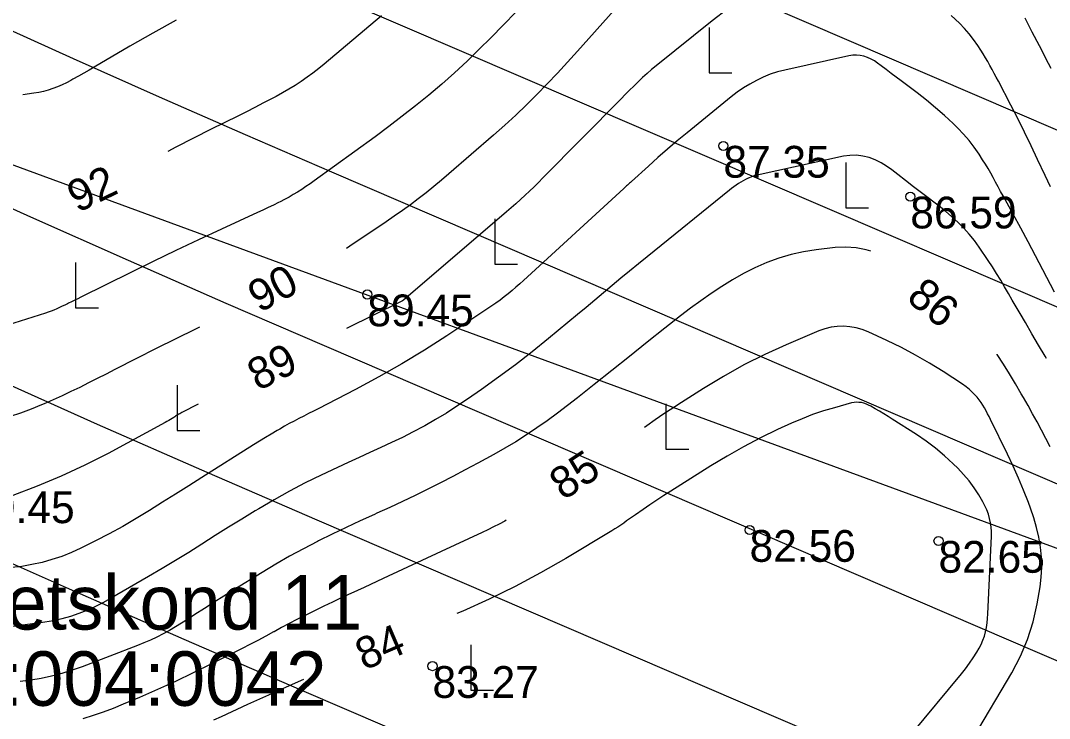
# Model space of a CAD drawing. Extents: x 672122 to 672963, y 6494983 to 6496223.
# Drawn here: x 672430.67 to 672476, y 6495869.07 to 6495899.83 of the extents above; entities that cross this region are included whole.
import ezdxf

# ---------------------------------------------------------------- set-up
doc = ezdxf.new("R2010")
doc.units = 0
for name, color, linetype in [('Default', 7, 'Continuous'), ('HALJASTUS', 7, 'Continuous'), ('HORISONTAAL', 7, 'Continuous'), ('KORGUS', 7, 'Continuous'), ('LAMAM', 7, 'Continuous'), ('PIIR', 7, 'Continuous'), ('PLOKK', 7, 'Continuous')]:
    doc.layers.add(name, color=color, linetype=linetype)

# ---------------------------------------------------------------- blocks, each defined once
blk = doc.blocks.new('RAIESM')
at = {"layer": 'Default'}
for points in [[(0, 2), (0, 0)], [(0, 0), (1, 0)]]:
    blk.add_lwpolyline(points, dxfattribs=at)

msp = doc.modelspace()

# ---------------------------------------------------------------- linework, layer by layer
at = {"layer": 'HORISONTAAL'}
for points in [[(672461.834, 6495900.349), (672461.137, 6495899.822), (672458.677, 6495897.835), (672458.472, 6495897.665), (672458.271, 6495897.491), (672458.074, 6495897.311), (672457.881, 6495897.127), (672457.691, 6495896.94), (672457.502, 6495896.752), (672457.313, 6495896.564), (672457.125, 6495896.375), (672453.684, 6495892.89), (672453.491, 6495892.696), (672453.296, 6495892.504), (672453.099, 6495892.314), (672452.9, 6495892.126), (672452.699, 6495891.94), (672452.496, 6495891.756), (672452.291, 6495891.575), (672452.084, 6495891.396), (672447.539, 6495887.5), (672447.5, 6495887.472), (672447.443, 6495887.443), (672445.035, 6495886.253)], [(672456.818, 6495900.287), (672455.209, 6495898.478), (672454.77, 6495897.992), (672454.327, 6495897.512), (672453.876, 6495897.038), (672453.42, 6495896.569), (672452.955, 6495896.109), (672452.483, 6495895.657), (672452.001, 6495895.215), (672451.512, 6495894.781), (672449.54, 6495893.071), (672449.209, 6495892.789)], [(672452.488, 6495900.196), (672451.941, 6495899.632), (672451.39, 6495899.073), (672450.877, 6495898.561), (672450.34, 6495898.039), (672449.792, 6495897.527), (672449.23, 6495897.031), (672448.658, 6495896.545), (672448.075, 6495896.073), (672447.486, 6495895.608), (672446.889, 6495895.155), (672446.286, 6495894.708), (672443.603, 6495892.759), (672443.423, 6495892.631), (672443.242, 6495892.506), (672443.059, 6495892.386), (672442.873, 6495892.267), (672442.685, 6495892.154), (672442.495, 6495892.044), (672442.301, 6495891.94), (672442.106, 6495891.839), (672442.039, 6495891.806), (672441.807, 6495891.693), (672441.575, 6495891.581), (672441.343, 6495891.471), (672441.109, 6495891.363), (672439.513, 6495890.633), (672438.509, 6495890.168), (672437.508, 6495889.697), (672436.512, 6495889.215), (672435.519, 6495888.727), (672433.328, 6495887.637), (672433.19, 6495887.569), (672433.052, 6495887.501), (672432.914, 6495887.433), (672432.776, 6495887.365), (672432.739, 6495887.347), (672432.619, 6495887.289), (672432.499, 6495887.233), (672432.378, 6495887.177), (672432.257, 6495887.122), (672432.135, 6495887.07), (672432.011, 6495887.021), (672431.886, 6495886.976), (672431.76, 6495886.934), (672428.396, 6495885.879)], [(672437.519, 6495899.85), (672436.493, 6495899.278), (672435.475, 6495898.693), (672433.916, 6495897.775), (672433.682, 6495897.638), (672433.447, 6495897.504), (672433.212, 6495897.371), (672432.975, 6495897.24), (672432.881, 6495897.189), (672432.688, 6495897.089), (672432.493, 6495896.996), (672432.294, 6495896.911), (672432.092, 6495896.832), (672431.887, 6495896.765), (672431.679, 6495896.706), (672431.468, 6495896.66), (672431.255, 6495896.622), (672430.771, 6495896.552)], [(672446.57, 6495900.033), (672444.05, 6495897.912), (672443.802, 6495897.71), (672443.55, 6495897.513), (672443.292, 6495897.325), (672443.03, 6495897.142), (672442.762, 6495896.968), (672442.491, 6495896.799), (672442.214, 6495896.64), (672441.933, 6495896.487), (672441.749, 6495896.391), (672441.373, 6495896.195), (672440.996, 6495896.001), (672440.618, 6495895.81), (672440.239, 6495895.62), (672439.071, 6495895.038), (672438.288, 6495894.642), (672437.508, 6495894.24), (672437.157, 6495894.054)], [(672476.045, 6495892.501), (672475.929, 6495892.747), (672475.813, 6495892.994), (672475.48, 6495893.709), (672475.195, 6495894.311), (672474.904, 6495894.911), (672474.605, 6495895.506), (672474.301, 6495896.1), (672473.753, 6495897.15), (672473.661, 6495897.325), (672473.569, 6495897.499), (672473.476, 6495897.673), (672473.382, 6495897.847), (672473.286, 6495898.019), (672473.187, 6495898.19), (672473.085, 6495898.359), (672472.98, 6495898.526), (672472.847, 6495898.732), (672472.664, 6495898.994), (672472.47, 6495899.246), (672472.258, 6495899.483), (672472.033, 6495899.71), (672471.668, 6495900.053)], [(672476.078, 6495897.717), (672475.966, 6495897.935), (672475.56, 6495898.714), (672475.246, 6495899.322), (672474.936, 6495899.932)], [(672476.223, 6495887.857), (672475.711, 6495888.846), (672475.391, 6495889.46), (672475.068, 6495890.071), (672474.74, 6495890.68), (672474.408, 6495891.288), (672473.962, 6495892.098), (672473.852, 6495892.299), (672473.743, 6495892.501), (672473.634, 6495892.703), (672473.526, 6495892.905), (672473.415, 6495893.106), (672473.302, 6495893.305), (672473.183, 6495893.501), (672473.061, 6495893.695), (672472.905, 6495893.938), (672472.693, 6495894.244), (672472.467, 6495894.539), (672472.222, 6495894.818), (672471.964, 6495895.086), (672471.755, 6495895.288), (672471.377, 6495895.642), (672470.989, 6495895.986), (672470.59, 6495896.315), (672470.182, 6495896.635), (672469.471, 6495897.17), (672469.252, 6495897.335), (672469.033, 6495897.5), (672468.814, 6495897.664), (672468.595, 6495897.829), (672468.431, 6495897.952), (672468.29, 6495898.046), (672468.144, 6495898.13), (672467.989, 6495898.196), (672467.829, 6495898.252), (672467.664, 6495898.286), (672467.499, 6495898.304), (672467.333, 6495898.296), (672467.166, 6495898.272), (672464.342, 6495897.645), (672464.019, 6495897.56), (672463.703, 6495897.459), (672463.396, 6495897.334), (672463.094, 6495897.192), (672462.803, 6495897.029), (672462.519, 6495896.855), (672462.246, 6495896.664), (672461.981, 6495896.461), (672460.039, 6495894.877), (672459.605, 6495894.519), (672459.176, 6495894.155), (672458.753, 6495893.786), (672458.333, 6495893.411), (672457.586, 6495892.734), (672457.543, 6495892.695), (672457.5, 6495892.656), (672457.457, 6495892.617), (672457.414, 6495892.578), (672457.371, 6495892.539), (672457.328, 6495892.5), (672457.285, 6495892.461), (672457.243, 6495892.422), (672452.832, 6495888.376), (672452.665, 6495888.225), (672452.496, 6495888.076), (672452.325, 6495887.93), (672452.152, 6495887.786), (672451.976, 6495887.646), (672451.797, 6495887.509), (672451.614, 6495887.378), (672451.429, 6495887.251), (672449.443, 6495885.935), (672448.462, 6495885.307), (672447.468, 6495884.7), (672446.455, 6495884.126), (672445.43, 6495883.573), (672443.787, 6495882.721), (672443.573, 6495882.611), (672443.359, 6495882.501), (672443.145, 6495882.393), (672442.93, 6495882.284), (672442.716, 6495882.174), (672442.504, 6495882.061), (672442.294, 6495881.944), (672442.085, 6495881.824), (672441.975, 6495881.759), (672441.713, 6495881.604), (672441.453, 6495881.446), (672441.193, 6495881.287), (672440.935, 6495881.125), (672438.655, 6495879.687), (672438.078, 6495879.322), (672437.5, 6495878.958), (672436.922, 6495878.594), (672436.345, 6495878.229), (672435.762, 6495877.874), (672435.173, 6495877.53), (672434.573, 6495877.205), (672433.967, 6495876.892), (672433.318, 6495876.57), (672432.904, 6495876.38), (672432.483, 6495876.21), (672432.051, 6495876.068), (672431.613, 6495875.944), (672431.167, 6495875.849), (672430.719, 6495875.772), (672430.267, 6495875.722)], [(672475.88, 6495884.929), (672475.819, 6495885.033), (672475.526, 6495885.525), (672475.234, 6495886.018), (672474.943, 6495886.512), (672474.709, 6495886.911), (672474.537, 6495887.206), (672474.365, 6495887.501), (672474.195, 6495887.798), (672474.027, 6495888.095), (672473.855, 6495888.391), (672473.678, 6495888.683), (672473.494, 6495888.971), (672473.305, 6495889.255), (672472.911, 6495889.833), (672472.696, 6495890.127), (672472.47, 6495890.41), (672472.225, 6495890.678), (672471.968, 6495890.936), (672471.697, 6495891.181), (672471.422, 6495891.42), (672471.139, 6495891.649), (672470.851, 6495891.873), (672470.724, 6495891.968), (672470.37, 6495892.235), (672470.017, 6495892.504), (672469.666, 6495892.776), (672469.316, 6495893.049), (672469.065, 6495893.247), (672468.829, 6495893.414), (672468.583, 6495893.562), (672468.323, 6495893.683), (672468.054, 6495893.787), (672467.776, 6495893.853), (672467.496, 6495893.89), (672467.214, 6495893.881), (672466.931, 6495893.843), (672463.251, 6495893.047), (672463.122, 6495893.015), (672462.994, 6495892.978), (672462.869, 6495892.934), (672462.745, 6495892.884), (672462.726, 6495892.876), (672462.615, 6495892.824), (672462.506, 6495892.768), (672462.4, 6495892.706), (672462.297, 6495892.639), (672462.196, 6495892.568), (672462.097, 6495892.496), (672461.999, 6495892.422), (672461.903, 6495892.345), (672458.277, 6495889.418), (672457.889, 6495889.103), (672457.504, 6495888.787), (672457.121, 6495888.467), (672456.739, 6495888.146), (672456.358, 6495887.824), (672455.976, 6495887.503), (672455.593, 6495887.183), (672455.209, 6495886.865), (672453.935, 6495885.813), (672453.211, 6495885.23), (672452.477, 6495884.658), (672451.73, 6495884.105), (672450.974, 6495883.564), (672450.357, 6495883.134), (672449.897, 6495882.825), (672449.431, 6495882.526), (672448.956, 6495882.242), (672448.474, 6495881.968), (672448.424, 6495881.941), (672447.959, 6495881.694), (672447.491, 6495881.455), (672447.017, 6495881.227), (672446.539, 6495881.007), (672446.059, 6495880.791), (672445.58, 6495880.572), (672445.103, 6495880.351), (672444.626, 6495880.127), (672443.916, 6495879.791), (672443.214, 6495879.446), (672442.519, 6495879.087), (672441.836, 6495878.706), (672441.16, 6495878.311), (672441, 6495878.214), (672440.412, 6495877.855), (672439.825, 6495877.492), (672439.242, 6495877.126), (672438.66, 6495876.756), (672438.078, 6495876.388), (672437.492, 6495876.025), (672436.901, 6495875.67), (672436.307, 6495875.32), (672434.631, 6495874.348), (672434.29, 6495874.162), (672433.944, 6495873.987), (672433.589, 6495873.831), (672433.229, 6495873.686), (672432.861, 6495873.562), (672432.489, 6495873.456), (672432.111, 6495873.375), (672431.729, 6495873.31), (672427.928, 6495872.803)], [(672449.209, 6495892.789), (672448.874, 6495892.51), (672448.534, 6495892.237), (672448.191, 6495891.968), (672447.843, 6495891.706), (672447.491, 6495891.449), (672447.135, 6495891.199), (672446.775, 6495890.953), (672445.177, 6495889.886), (672445.023, 6495889.785)], [(672468.133, 6495889.662), (672467.932, 6495889.723), (672467.485, 6495889.815), (672467.03, 6495889.84), (672466.568, 6495889.822), (672465.724, 6495889.725), (672465.166, 6495889.637), (672464.616, 6495889.519), (672464.078, 6495889.354), (672463.548, 6495889.159), (672463.024, 6495888.924), (672462.524, 6495888.677), (672462.039, 6495888.403), (672461.563, 6495888.111), (672461.099, 6495887.8), (672460.64, 6495887.479), (672460.191, 6495887.147), (672459.748, 6495886.806), (672459.063, 6495886.264), (672458.282, 6495885.646), (672457.502, 6495885.026), (672456.723, 6495884.405), (672455.945, 6495883.783), (672455.214, 6495883.198), (672454.774, 6495882.854), (672454.33, 6495882.517), (672453.878, 6495882.19), (672453.421, 6495881.87), (672452.956, 6495881.562), (672452.485, 6495881.264), (672452.006, 6495880.98), (672451.521, 6495880.705), (672450.81, 6495880.317), (672450.264, 6495880.023), (672449.716, 6495879.733), (672449.165, 6495879.451), (672448.611, 6495879.172), (672448.054, 6495878.9), (672447.495, 6495878.632), (672446.934, 6495878.37), (672446.37, 6495878.112), (672446.256, 6495878.061), (672445.636, 6495877.777), (672445.018, 6495877.488), (672444.403, 6495877.191), (672443.791, 6495876.89), (672443.756, 6495876.872), (672443.133, 6495876.55), (672442.516, 6495876.216), (672441.908, 6495875.866), (672441.307, 6495875.505), (672440.059, 6495874.731), (672439.629, 6495874.462), (672439.2, 6495874.192), (672438.774, 6495873.918), (672438.348, 6495873.642), (672438.023, 6495873.43), (672437.759, 6495873.262), (672437.493, 6495873.1), (672437.222, 6495872.944), (672436.948, 6495872.794), (672436.67, 6495872.652), (672436.389, 6495872.518), (672436.102, 6495872.394), (672435.813, 6495872.277), (672433.375, 6495871.346), (672432.934, 6495871.191), (672432.489, 6495871.051), (672432.036, 6495870.935), (672431.58, 6495870.835), (672431.118, 6495870.761), (672430.655, 6495870.703)], [(672438.558, 6495886.308), (672438.38, 6495886.222), (672437.507, 6495885.8), (672436.639, 6495885.368), (672435.773, 6495884.931), (672434.816, 6495884.441), (672434.431, 6495884.244), (672434.046, 6495884.049), (672433.66, 6495883.855), (672433.273, 6495883.661), (672432.885, 6495883.472), (672432.495, 6495883.287), (672432.101, 6495883.11), (672431.705, 6495882.937), (672431.59, 6495882.888), (672431.132, 6495882.702), (672430.67, 6495882.528), (672430.202, 6495882.37)], [(672472.659, 6495868.23), (672474.347, 6495871.085), (672474.723, 6495871.808), (672475.043, 6495872.552), (672475.28, 6495873.326), (672475.461, 6495874.12), (672475.589, 6495874.862), (672475.643, 6495875.301), (672475.669, 6495875.74), (672475.653, 6495876.18), (672475.608, 6495876.62), (672475.529, 6495877.056), (672475.432, 6495877.488), (672475.309, 6495877.914), (672475.167, 6495878.334), (672475.074, 6495878.585), (672474.864, 6495879.125), (672474.644, 6495879.659), (672474.407, 6495880.187), (672474.16, 6495880.71), (672473.407, 6495882.242), (672473.343, 6495882.371), (672473.277, 6495882.498), (672473.21, 6495882.625), (672473.142, 6495882.752), (672473.069, 6495882.875), (672472.991, 6495882.995), (672472.906, 6495883.11), (672472.816, 6495883.221), (672472.752, 6495883.296), (672472.62, 6495883.436), (672472.482, 6495883.568), (672472.333, 6495883.687), (672472.176, 6495883.799), (672471.314, 6495884.358), (672470.713, 6495884.73), (672470.103, 6495885.084), (672469.479, 6495885.412), (672468.845, 6495885.723), (672468.014, 6495886.109), (672467.753, 6495886.211), (672467.487, 6495886.29), (672467.213, 6495886.335), (672466.934, 6495886.358), (672466.654, 6495886.345), (672466.379, 6495886.309), (672466.111, 6495886.239), (672465.847, 6495886.146), (672464.404, 6495885.533), (672463.464, 6495885.106), (672462.54, 6495884.648), (672461.64, 6495884.145), (672460.756, 6495883.612), (672459.796, 6495883), (672459.406, 6495882.747), (672459.019, 6495882.49), (672458.636, 6495882.227), (672458.256, 6495881.96), (672458.165, 6495881.895)], [(672476.039, 6495881.039), (672475.847, 6495881.404), (672475.654, 6495881.77), (672475.459, 6495882.134), (672475.262, 6495882.496), (672475.061, 6495882.857), (672474.857, 6495883.216), (672474.764, 6495883.379), (672474.507, 6495883.817), (672474.246, 6495884.251), (672473.977, 6495884.681), (672473.703, 6495885.107), (672473.694, 6495885.122)], [(672469.908, 6495868.361), (672472.123, 6495871.03), (672472.306, 6495871.261), (672472.481, 6495871.498), (672472.645, 6495871.742), (672472.802, 6495871.992), (672472.9, 6495872.158), (672472.993, 6495872.332), (672473.074, 6495872.512), (672473.138, 6495872.698), (672473.19, 6495872.888), (672473.228, 6495873.083), (672473.26, 6495873.279), (672473.281, 6495873.476), (672473.294, 6495873.675), (672473.446, 6495877.102), (672473.446, 6495877.3), (672473.435, 6495877.497), (672473.407, 6495877.693), (672473.368, 6495877.887), (672473.313, 6495878.077), (672473.246, 6495878.262), (672473.163, 6495878.441), (672473.069, 6495878.616), (672472.887, 6495878.92), (672472.682, 6495879.235), (672472.462, 6495879.538), (672472.22, 6495879.823), (672471.963, 6495880.096), (672471.761, 6495880.295), (672471.382, 6495880.646), (672470.989, 6495880.98), (672470.576, 6495881.289), (672470.149, 6495881.58), (672469.078, 6495882.263), (672468.891, 6495882.38), (672468.704, 6495882.496), (672468.514, 6495882.609), (672468.324, 6495882.72), (672468.136, 6495882.829), (672468.037, 6495882.88), (672467.935, 6495882.924), (672467.829, 6495882.958), (672467.72, 6495882.986), (672467.611, 6495883), (672467.501, 6495883.005), (672467.392, 6495882.993), (672467.283, 6495882.972), (672466.527, 6495882.765), (672466.045, 6495882.621), (672465.569, 6495882.461), (672465.101, 6495882.277), (672464.639, 6495882.078), (672464.027, 6495881.796), (672463.272, 6495881.429), (672462.526, 6495881.044), (672461.796, 6495880.629), (672461.077, 6495880.196), (672459.321, 6495879.091), (672459.012, 6495878.894), (672458.706, 6495878.694), (672458.402, 6495878.489), (672458.1, 6495878.282), (672457.758, 6495878.042), (672457.629, 6495877.952), (672457.5, 6495877.862), (672457.371, 6495877.771), (672457.242, 6495877.681), (672457.113, 6495877.592), (672456.982, 6495877.505), (672456.849, 6495877.42), (672456.715, 6495877.337), (672454.686, 6495876.114), (672453.58, 6495875.479), (672452.459, 6495874.876), (672451.313, 6495874.321), (672450.151, 6495873.798), (672449.885, 6495873.686)], [(672438.485, 6495882.919), (672437.769, 6495882.548), (672437.723, 6495882.523), (672437.678, 6495882.499), (672437.633, 6495882.473), (672437.589, 6495882.447), (672437.544, 6495882.42), (672437.5, 6495882.392), (672437.457, 6495882.365), (672437.413, 6495882.337), (672437.348, 6495882.294), (672437.271, 6495882.246), (672437.193, 6495882.198), (672437.115, 6495882.153), (672437.035, 6495882.109), (672434.529, 6495880.752), (672433.503, 6495880.229), (672432.462, 6495879.739), (672431.399, 6495879.301), (672430.32, 6495878.897)], [(672452.063, 6495877.8), (672452.007, 6495877.769), (672451.76, 6495877.637), (672451.511, 6495877.508), (672451.259, 6495877.384), (672451.006, 6495877.263), (672449.195, 6495876.42), (672448.347, 6495876.025), (672447.499, 6495875.631), (672446.651, 6495875.238), (672445.803, 6495874.846), (672444.794, 6495874.379), (672444.409, 6495874.198), (672444.024, 6495874.015), (672443.642, 6495873.828), (672443.261, 6495873.638), (672443.174, 6495873.595), (672442.838, 6495873.423), (672442.503, 6495873.249), (672442.17, 6495873.071), (672441.838, 6495872.891), (672441.813, 6495872.878), (672441.468, 6495872.691), (672441.123, 6495872.506), (672440.775, 6495872.326), (672440.426, 6495872.148), (672439.045, 6495871.454), (672438.269, 6495871.072), (672437.489, 6495870.701), (672436.701, 6495870.345), (672435.909, 6495869.998), (672435.189, 6495869.69), (672434.751, 6495869.513), (672434.309, 6495869.346), (672433.861, 6495869.196), (672433.409, 6495869.057)], [(672443.133, 6495870.782), (672442.505, 6495870.506), (672441.585, 6495870.093), (672440.667, 6495869.675), (672439.502, 6495869.141), (672439.169, 6495868.988)]]:
    msp.add_lwpolyline(points, dxfattribs=at)
at = {"layer": 'KORGUS'}
for centre in [(672461.637, 6495894.303), (672469.872, 6495892.066), (672445.949, 6495887.753), (672462.79, 6495877.371), (672471.116, 6495876.89), (672448.818, 6495871.373)]:
    msp.add_circle(centre, 0.2, dxfattribs=at)
at = {"layer": 'LAMAM'}
for points in [[(672529.797, 6495938.45), (672510.242, 6495881.196), (672510.214, 6495881.126), (672510.177, 6495881.062), (672510.133, 6495881.003), (672510.08, 6495880.95), (672509.854, 6495880.746), (672509.796, 6495880.705), (672509.735, 6495880.685), (672509.67, 6495880.684), (672509.602, 6495880.704), (672445.035, 6495908.465), (672442.279, 6495909.659), (672439.529, 6495910.866), (672436.785, 6495912.088), (672434.048, 6495913.323), (672399.891, 6495928.846), (672397.065, 6495930.353), (672394.506, 6495932.184), (672392.214, 6495934.34)], [(672469.857, 6495774.539), (672469.857, 6495775.467), (672469.866, 6495775.619), (672469.894, 6495775.767), (672469.94, 6495775.909), (672470.005, 6495776.048), (672474.828, 6495784.894), (672475.644, 6495786.42), (672476.436, 6495787.958), (672477.203, 6495789.509), (672477.945, 6495791.072), (672506.131, 6495851.655), (672508.788, 6495860.461), (672507.943, 6495867.931), (672503.596, 6495874.064), (672495.746, 6495878.86), (672444.707, 6495900.805), (672441.429, 6495902.224), (672438.158, 6495903.661), (672434.895, 6495905.114), (672431.639, 6495906.583), (672391.371, 6495924.883)], [(672460.118, 6495773.451), (672460.118, 6495774.278), (672460.126, 6495774.413), (672460.151, 6495774.545), (672460.192, 6495774.672), (672460.25, 6495774.795), (672468.066, 6495789.131), (672469.371, 6495791.57), (672470.636, 6495794.03), (672471.863, 6495796.509), (672473.049, 6495799.008), (672496.961, 6495850.404), (672499.313, 6495858.201), (672498.565, 6495864.814), (672494.716, 6495870.244), (672487.767, 6495874.49), (672444.379, 6495893.145), (672440.579, 6495894.79), (672436.787, 6495896.455), (672433.004, 6495898.14), (672429.229, 6495899.843), (672382.851, 6495920.921)], [(672450.378, 6495772.364), (672450.378, 6495773.089), (672450.386, 6495773.208), (672450.407, 6495773.323), (672450.443, 6495773.435), (672450.494, 6495773.543), (672461.303, 6495793.368), (672463.097, 6495796.721), (672464.837, 6495800.102), (672466.522, 6495803.509), (672468.154, 6495806.944), (672487.791, 6495849.154), (672489.839, 6495855.94), (672489.187, 6495861.697), (672485.837, 6495866.423), (672479.788, 6495870.119), (672444.052, 6495885.484), (672439.729, 6495887.356), (672435.416, 6495889.25), (672431.113, 6495891.166), (672426.82, 6495893.104), (672374.331, 6495916.958)], [(672363.268, 6495914.151), (672424.411, 6495886.364), (672429.223, 6495884.192), (672434.046, 6495882.044), (672438.879, 6495879.922), (672443.724, 6495877.824), (672471.809, 6495865.749), (672476.958, 6495862.603), (672479.81, 6495858.58), (672480.364, 6495853.68), (672478.621, 6495847.903), (672463.258, 6495814.881), (672461.182, 6495810.51), (672459.037, 6495806.173), (672456.823, 6495801.872), (672454.541, 6495797.605), (672440.739, 6495772.291), (672440.695, 6495772.198), (672440.664, 6495772.102), (672440.645, 6495772.002), (672440.639, 6495771.9), (672440.639, 6495771.276)], [(672351.885, 6495911.489), (672422.351, 6495879.465), (672427.507, 6495877.138), (672432.674, 6495874.837), (672437.853, 6495872.563), (672443.044, 6495870.316), (672463.83, 6495861.378), (672468.079, 6495858.782), (672470.432, 6495855.463), (672470.889, 6495851.419), (672469.451, 6495846.652), (672458.362, 6495822.817), (672455.841, 6495817.51), (672453.237, 6495812.245), (672450.549, 6495807.022), (672447.778, 6495801.842), (672430.983, 6495771.038), (672430.947, 6495770.96), (672430.921, 6495770.88), (672430.905, 6495770.797), (672430.9, 6495770.711), (672430.9, 6495770.188)]]:
    msp.add_lwpolyline(points, dxfattribs=at)
at = {"layer": 'PLOKK'}
msp.add_lwpolyline([(672197.573, 6496000.104), (672277.59, 6495943.16), (672321.78, 6495954.56), (672358.5, 6495942.5), (672407.79, 6495901.76), (672491.49, 6495871.01), (672491.01, 6495819.47), (672449.7, 6495793.16), (672436.851, 6495772.865)], dxfattribs=at)

# ---------------------------------------------------------------- block references
at = {"layer": 'HALJASTUS'}
for p in [(672461.006, 6495897.521), (672467.03, 6495891.573), (672451.563, 6495889.093), (672433.093, 6495887.161), (672437.561, 6495881.764), (672459.106, 6495880.939), (672450.512, 6495870.312)]:
    msp.add_blockref('RAIESM', p, dxfattribs=at)

# ---------------------------------------------------------------- texts
at = {"layer": 'HORISONTAAL'}
for s, rotation, p in [('92', 25.9958, (672433.175, 6495891.334)), ('90', 28.2764, (672441.186, 6495886.926)), ('86', 320.7751, (672469.646, 6495887.522)), ('89', 26.9783, (672441.13, 6495883.48)), ('85', 33.8646, (672454.589, 6495878.652)), ('84', 23.2653, (672445.808, 6495871.171))]:
    msp.add_text(s, height=1.4, rotation=rotation, dxfattribs=at).set_placement(p)
at = {"layer": 'KORGUS'}
for s, p in [('87.35', (672461.637, 6495892.903)), ('86.59', (672469.872, 6495890.666)), ('89.45', (672445.949, 6495886.353)), ('89.45', (672428.365, 6495877.676)), ('82.56', (672462.79, 6495875.971)), ('82.65', (672471.116, 6495875.49)), ('83.27', (672448.818, 6495869.973))]:
    msp.add_text(s, height=1.4, dxfattribs=at).set_placement(p)
at = {"layer": 'PIIR'}
for s, p in [('Vara metskond 11', (672419.682, 6495872.985)), ('86101:004:0042', (672420.951, 6495869.625))]:
    msp.add_text(s, height=2.4, dxfattribs=at).set_placement(p)

doc.saveas('drawing.dxf')
